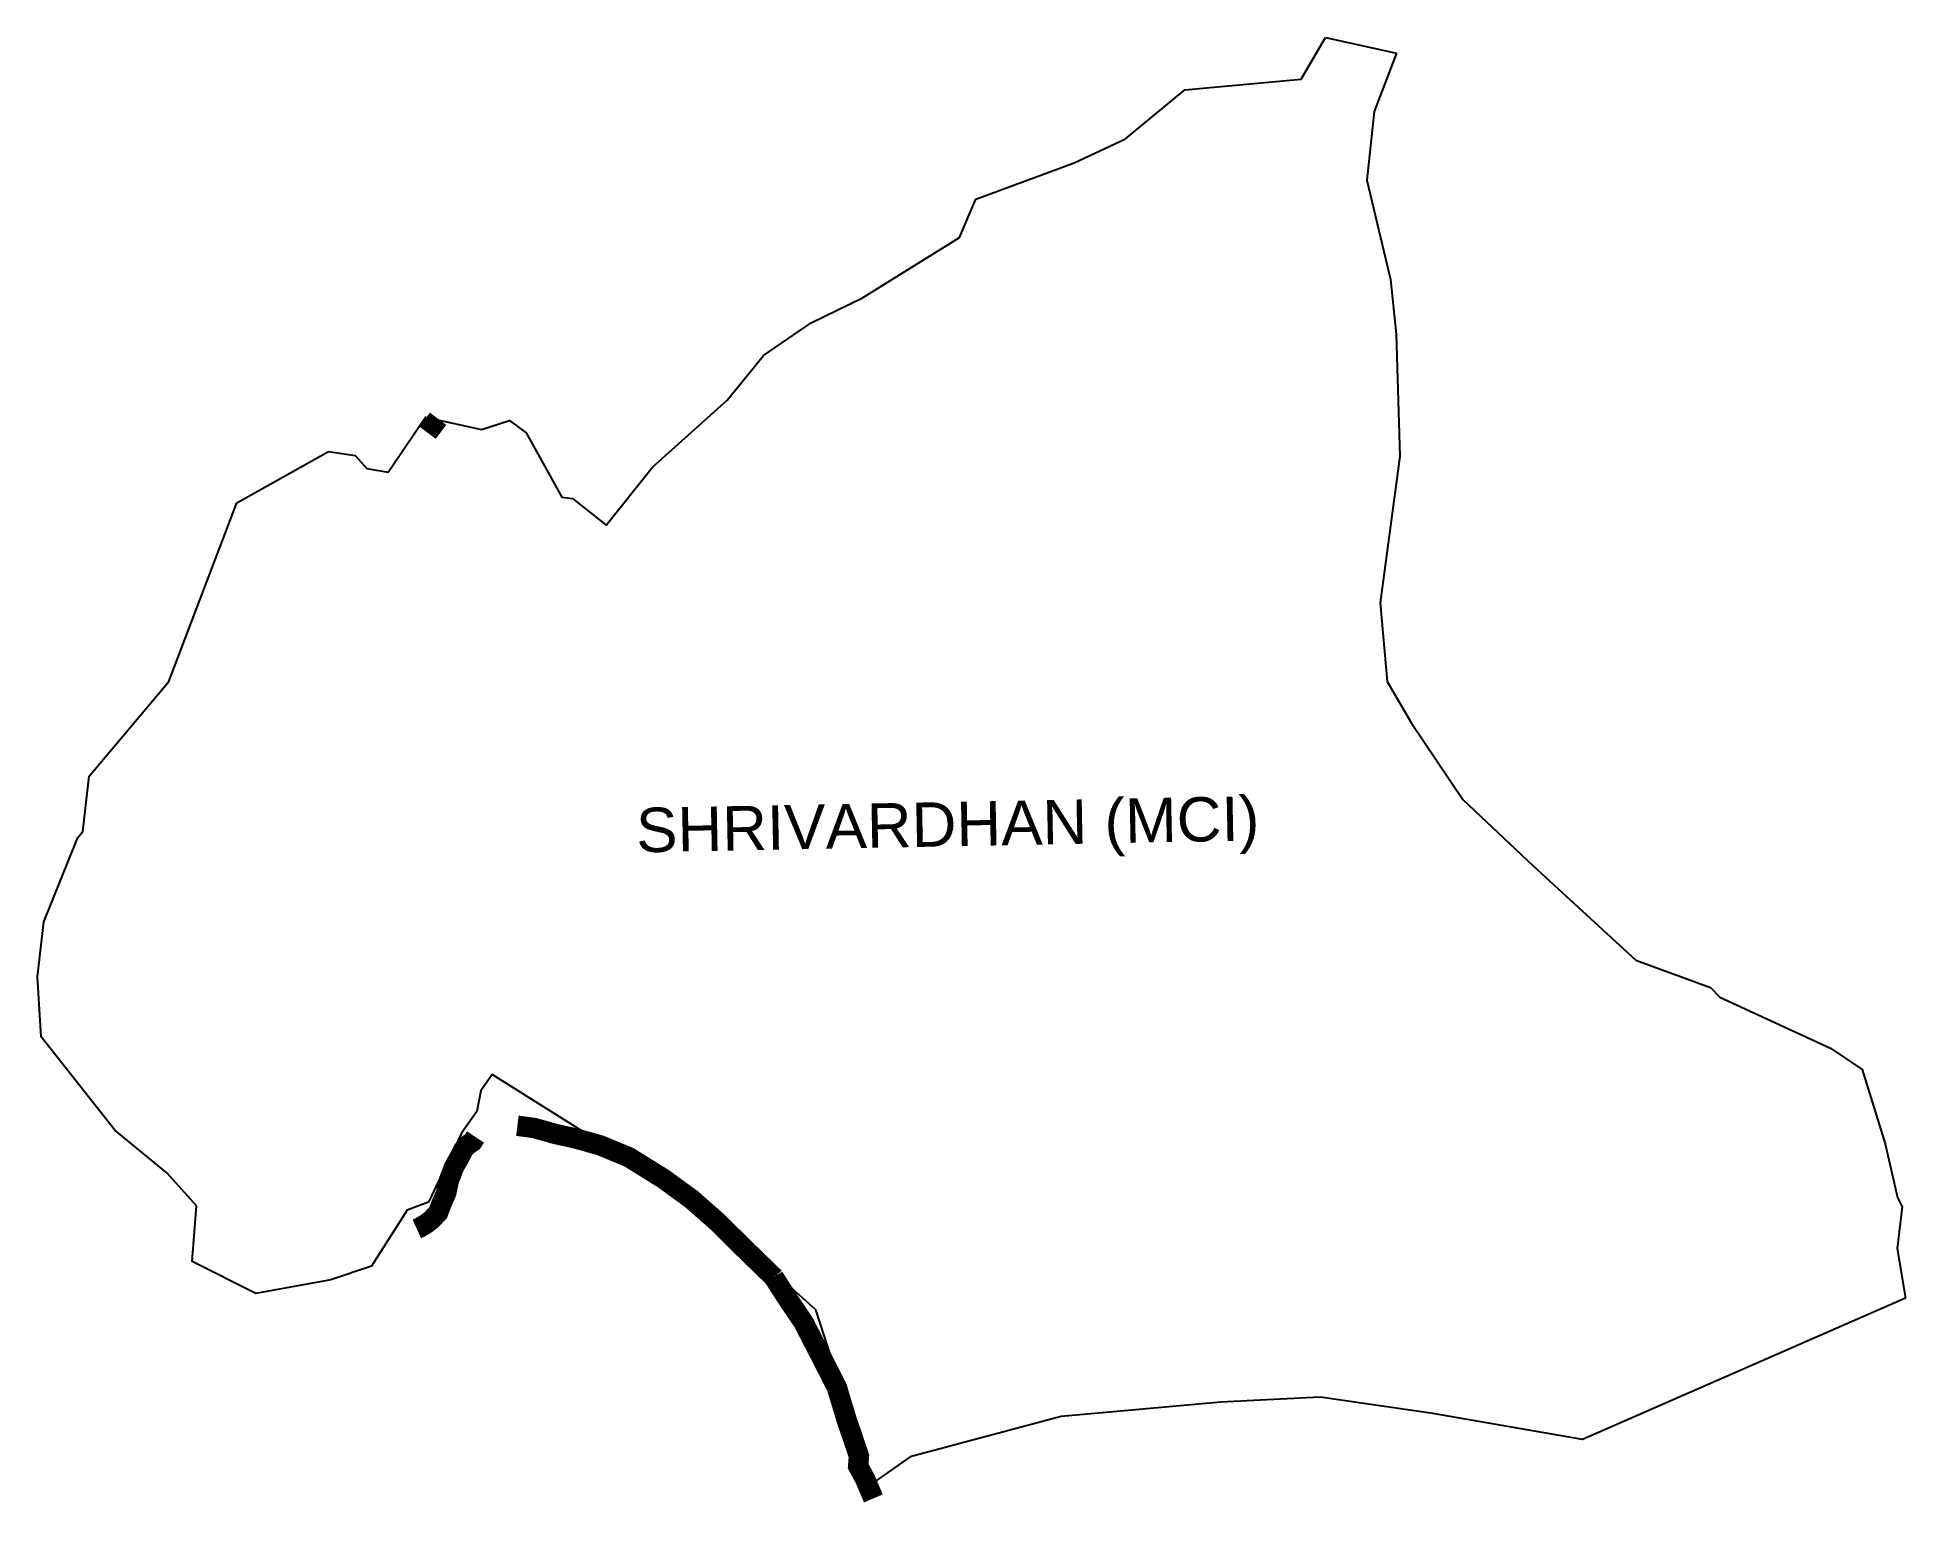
# Model space of a CAD drawing. Header units: metres. Extents: x 287290 to 291869, y 1996349 to 1999955.
import ezdxf

# ---------------------------------------------------------------- set-up
doc = ezdxf.new("R2010")
doc.units = ezdxf.units.M
doc.header["$MEASUREMENT"] = 0
for name, color, linetype in [('ARTIFICIALLY PROTECTED', 10, 'Continuous'), ('village', 3, 'Continuous'), ('VILLAGE NAME', 250, 'Continuous')]:
    doc.layers.add(name, color=color, linetype=linetype)
doc.styles.get("Standard").update_dxf_attribs({"font": 'simplex.shx'})

msp = doc.modelspace()

# ---------------------------------------------------------------- linework, layer by layer
at = {"color": 3, "flags": 128}
for points in [[(290386.9, 1999852.9), (290447.2, 1999955.2)], [(290447.2, 1999955.2), (290621.1, 1999916.1)]]:
    msp.add_lwpolyline(points, dxfattribs=at)
at = {"layer": 'ARTIFICIALLY PROTECTED', "const_width": 50, "flags": 128}
for points in [[(288271.9, 1999020.2), (288246.2, 1998986)], [(288466.3, 1997287.3), (288471.2, 1997286.7), (288507.9, 1997281.8), (288558.8, 1997267.4), (288609.7, 1997256.1), (288668.7, 1997239.6), (288739.2, 1997210.4), (288823.9, 1997157.8), (288893.1, 1997107.4), (288955.6, 1997052.5), (289014.5, 1996994.1), (289093.6, 1996917.3), (289094.3, 1996916.4)], [(288219.9, 1997034.4), (288227, 1997037.6), (288243.4, 1997047.6), (288256, 1997057.3), (288272.1, 1997074.6), (288280, 1997095.6), (288292, 1997123.2), (288298.1, 1997152.5), (288305, 1997170.2), (288310.8, 1997185.9), (288327.2, 1997215.2), (288334.1, 1997228.7), (288342.8, 1997239.2), (288356.1, 1997248.1), (288363.9, 1997259.7)], [(289094.3, 1996916.4), (289133.5, 1996855.7), (289167, 1996806.6), (289203.6, 1996735.7), (289249.4, 1996646), (289274.2, 1996563.4), (289287.7, 1996524.8), (289303.4, 1996477.4), (289301.5, 1996453.1), (289318.6, 1996421.4), (289329.6, 1996395.5), (289338.9, 1996373.9)]]:
    msp.add_lwpolyline(points, dxfattribs=at)
at = {"layer": 'village', "color": 3}
for points in [[(290621.1, 1999916.1, 0), (290566.1, 1999773.1, 0), (290547.8, 1999605.5, 0), (290606.1, 1999361.9, 0), (290620.4, 1999227.4, 0), (290628.8, 1998928.7, 0), (290580.7, 1998569.1, 0), (290597.9, 1998376.7, 0), (290657.7, 1998273.8, 0), (290783.1, 1998087.4, 0), (290956.1, 1997924.2, 0), (291207.3, 1997693.5, 0), (291390.1, 1997626, 0), (291413.6, 1997602.3, 0), (291684.6, 1997477.3, 0), (291762.5, 1997425.5, 0), (291818.7, 1997243.3, 0), (291848.8, 1997111.3, 0), (291860.6, 1997088.7, 0), (291847.7, 1996986.3, 0), (291868.7, 1996864.8, 0)], [(291868.7, 1996864.8, 0), (291076.9, 1996518, 0), (290710, 1996582.2, 0), (290434.2, 1996622.2, 0), (290190.7, 1996609.5, 0), (289799, 1996574.4, 0), (289429.1, 1996475.9, 0), (289336, 1996410.4, 0), (289197.6, 1996836, 0), (289040.6, 1996977.1, 0), (288948.7, 1997081.2, 0), (288659.7, 1997253.1, 0), (288404.4, 1997413.4, 0), (288376.9, 1997373.3, 0), (288366.9, 1997322.6, 0), (288329.6, 1997269.4, 0), (288248.5, 1997100, 0), (288195.8, 1997080.6, 0), (288109.1, 1996943.2, 0), (288008.8, 1996909.9, 0), (287825.5, 1996875.9, 0), (287669.2, 1996954.4, 0), (287679.8, 1997091.5, 0), (287607.9, 1997171, 0), (287479.8, 1997276.3, 0), (287299.2, 1997505.4, 0), (287289.9, 1997652.5, 0), (287305.9, 1997787, 0), (287388.7, 1997994.1, 0), (287401.5, 1998008.7, 0), (287416.9, 1998144.6, 0), (287612.2, 1998376, 0), (287779, 1998814.6, 0), (288003.2, 1998940.4, 0), (288069.1, 1998930, 0), (288097.4, 1998898.4, 0), (288149.9, 1998889.4, 0), (288241.2, 1999023.9, 0), (288378.3, 1998993.9, 0), (288447.3, 1999016.4, 0), (288488, 1998985.7, 0), (288574.9, 1998828, 0), (288601.1, 1998824.5, 0), (288684.1, 1998759.6, 0), (288797.8, 1998901.7, 0), (288980.6, 1999065.6, 0), (289069.8, 1999175.1, 0), (289186.3, 1999255.2, 0), (289312.4, 1999316.4, 0), (289549.9, 1999464.5, 0), (289589.9, 1999558.2, 0), (289831.2, 1999647.8, 0), (289956.9, 1999706.6, 0), (290102.4, 1999826.8, 0), (290386.9, 1999852.9, 0)]]:
    msp.add_polyline3d(points, dxfattribs=at)

# ---------------------------------------------------------------- texts
at = {"layer": 'VILLAGE NAME', "insert": (288756.3, 1998066.2), "char_height": 108.748, "attachment_point": 1, "rotation": 1.1028}
msp.add_mtext_dynamic_manual_height_columns('{\\fArial|b0|i0|c0|p34;SHRIVARDHAN (MCI)}', width=1571.314, gutter_width=543.7, heights=[0], dxfattribs=at)

doc.saveas('drawing.dxf')
